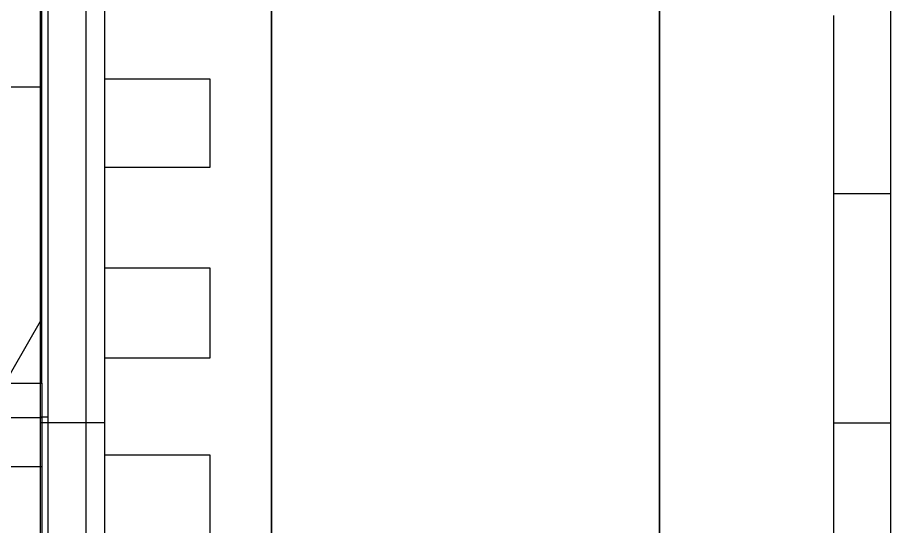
# Model space of a CAD drawing. Header units: inches. Extents: x -13.2 to 36, y -6.6 to 12.8.
# Drawn here: x -2.284 to -1.326, y 4.803 to 5.361 of the extents above; entities that cross this region are included whole.
import ezdxf

# ---------------------------------------------------------------- set-up
doc = ezdxf.new("R2010")
doc.units = ezdxf.units.IN
doc.header["$MEASUREMENT"] = 0
for name, color, linetype in [('MAIN-1', 7, 'Continuous'), ('MAIN-2', 7, 'Continuous'), ('PSYMS', 7, 'Continuous')]:
    doc.layers.add(name, color=color, linetype=linetype)

# ---------------------------------------------------------------- blocks, each defined once
blk = doc.blocks.new('2963938')
at = {"layer": 'MAIN-1'}
for p, q in [((0.88976, -1.16535), (0.88976, 1.16535)), ((0.88976, -1.16535), (0.83858, -1.16535)), ((0.88976, -1.48967), (0.88976, -1.16535)), ((0.83858, -1.48967), (0.88976, -1.48967)), ((0.88976, -1.48967), (0.88976, -1.52756)), ((0.88976, -1.52756), (0.83858, -1.52756)), ((0.88976, -1.52756), (0.88976, -1.91089))]:
    blk.add_line(p, q, dxfattribs=at)
at = {"layer": 'MAIN-2'}
for p, q in [((0.74202, -1.6752), (0.88976, -1.41929)), ((0.88976, -1.41929), (0.88976, -1.41929)), ((0.88976, -1.52756), (0.88976, -1.52756)), ((0.88976, -1.58146), (0.69685, -1.58146))]:
    blk.add_line(p, q, dxfattribs=at)
blk = doc.blocks.new('1085039')
at = {"layer": 'MAIN-1'}
for p, q in [((0.96585, 122.99503), (0.96585, 119.2077)), ((0.03381, 119.07656), (0.03381, 122.94247)), ((0.04175, 120.07211), (0.04175, 119.50813)), ((0.10389, 119.56363), (0.10389, 119.50813)), ((0.04175, 119.50813), (0.04175, 118.94368)), ((0.10389, 119.50813), (0.10389, 119.45385)), ((0.10389, 119.45385), (0.21946, 119.45385)), ((0.10389, 119.45385), (0.10389, 119.35651)), ((0.21946, 119.45385), (0.21946, 119.35651)), ((0.21946, 119.35651), (0.10389, 119.35651)), ((0.10389, 119.35651), (0.10389, 119.24673)), ((0.10389, 119.24673), (0.21946, 119.24673)), ((0.10389, 119.24673), (0.10389, 119.14737)), ((0.21946, 119.24673), (0.21946, 119.14737)), ((0.96585, 119.2077), (0.96585, 118.86843)), ((0.21946, 119.14737), (0.10389, 119.14737)), ((0.10389, 119.14737), (0.10389, 119.04163)), ((0.03381, 118.93407), (0.03381, 119.07656)), ((0.04175, 119.07656), (0.03381, 119.07656)), ((0.10389, 119.04163), (0.21946, 119.04163)), ((0.10389, 119.04163), (0.10389, 118.9426)), ((0.21946, 119.04163), (0.21946, 118.94058))]:
    blk.add_line(p, q, dxfattribs=at)
at = {"layer": 'MAIN-2'}
for p, q in [((0.0421, 119.08279), (0.0421, 122.06406)), ((0.08352, 120.34867), (0.08352, 118.90895)), ((0.10423, 118.93405), (0.10423, 120.08128)), ((0.28706, 118.15012), (0.28706, 119.84399)), ((0.28709, 119.84322), (0.28709, 118.15012)), ((0.71257, 118.15012), (0.71257, 119.84322)), ((0.71261, 119.84399), (0.71261, 118.15012)), ((0.90372, 119.42557), (0.90372, 119.52331)), ((0.10389, 119.45385), (0.10389, 119.45385)), ((0.21946, 119.45385), (0.21946, 119.45385)), ((0.90372, 119.32782), (0.90372, 119.42557)), ((0.10389, 119.35651), (0.10389, 119.35651)), ((0.21946, 119.35651), (0.21946, 119.35651)), ((0.91259, 119.32782), (0.90372, 119.32782)), ((0.90372, 119.25531), (0.90372, 119.32782)), ((0.92147, 119.32782), (0.91259, 119.32782)), ((0.93035, 119.32782), (0.92147, 119.32782)), ((0.93922, 119.32782), (0.93035, 119.32782)), ((0.9481, 119.32782), (0.93922, 119.32782)), ((0.95698, 119.32782), (0.9481, 119.32782)), ((0.96585, 119.32782), (0.95698, 119.32782)), ((0.90372, 119.1828), (0.90372, 119.25531)), ((0.10389, 119.24673), (0.10389, 119.24673)), ((0.21946, 119.24673), (0.21946, 119.24673)), ((0.90372, 119.1103), (0.90372, 119.1828)), ((0.10389, 119.14737), (0.10389, 119.14737)), ((0.21946, 119.14737), (0.21946, 119.14737)), ((0.90372, 119.03779), (0.90372, 119.1103)), ((0.03381, 119.08279), (0.03381, 119.08279)), ((0.0421, 119.08279), (0.03381, 119.08279)), ((0.0421, 119.08279), (0.0421, 119.08279)), ((0.10423, 119.07656), (0.04175, 119.07656)), ((0.90372, 119.07656), (0.96585, 119.07656)), ((0.10389, 119.04163), (0.10389, 119.04163)), ((0.21946, 119.04163), (0.21946, 119.04163)), ((0.90372, 118.9653), (0.90372, 119.03779)), ((0.90372, 118.8928), (0.90372, 118.9653))]:
    blk.add_line(p, q, dxfattribs=at)

msp = doc.modelspace()

# ---------------------------------------------------------------- block references
at = {"layer": 'PSYMS'}
for name, p in [('1085039', (-2.29219, -114.15992)), ('2963938', (-3.14668, 6.4499))]:
    msp.add_blockref(name, p, dxfattribs=at)

doc.saveas('drawing.dxf')
